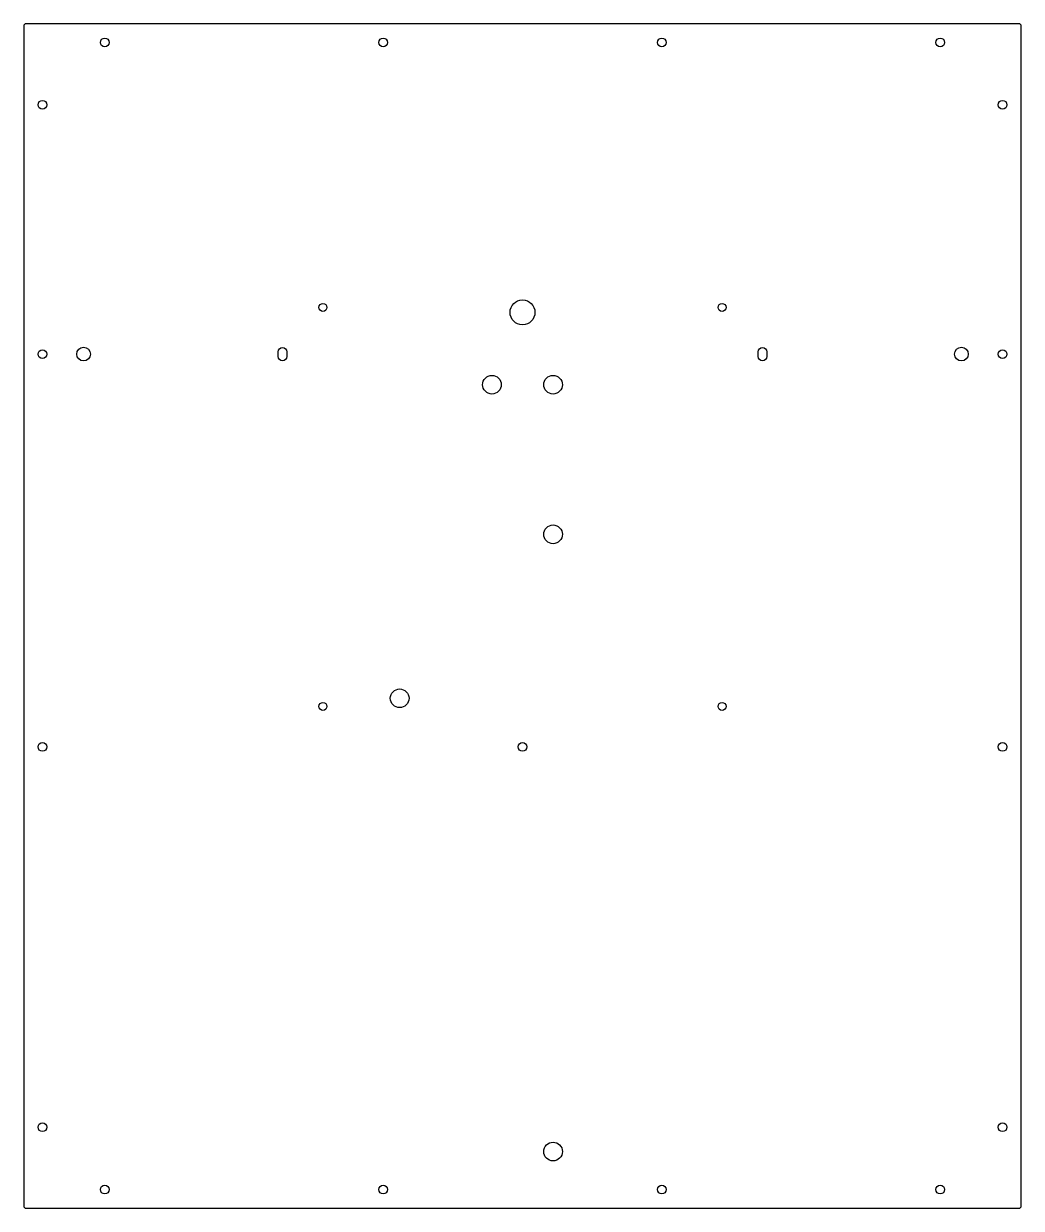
# Model space of a CAD drawing. Header units: millimetres. Extents: x -400 to 400, y -475 to 475.
import ezdxf

# ---------------------------------------------------------------- set-up
doc = ezdxf.new("R2010")
doc.units = ezdxf.units.MM
doc.layers.get('0').update_dxf_attribs({"linetype": 'CONTINUOUS'})

msp = doc.modelspace()

# ---------------------------------------------------------------- linework, layer by layer
for points in [[(398, -475, 0.414214), (400, -473), (400, 473, 0.414214), (398, 475), (-398, 475, 0.414214), (-400, 473), (-400, -473, 0.414214), (-398, -475)], [(-196, 208.09), (-196, 211.91, -1), (-189, 211.91), (-189, 208.09, -1)], [(196, 211.91), (196, 208.09, -1), (189, 208.09), (189, 211.91, -1)]]:
    msp.add_lwpolyline(points, format="xyb", close=True)
for centre, radius in [((-335, 460), 3.5), ((-111.67, 460), 3.5), ((111.67, 460), 3.5), ((335, 460), 3.5), ((-385, 410), 3.5), ((385, 410), 3.5), ((-160, 247.5), 3.2), ((0, 243.5), 10), ((160, 247.5), 3.2), ((-385, 210), 3.5), ((-352, 210), 5.5), ((352, 210), 5.5), ((385, 210), 3.5), ((-24.5, 185.5), 7.5), ((24.5, 185.5), 7.5), ((24.5, 65.5), 7.5), ((-98.5, -66), 7.5), ((-160, -72.5), 3.2), ((160, -72.5), 3.2), ((-385, -105), 3.5), ((0, -105), 3.5), ((385, -105), 3.5), ((-385, -410), 3.5), ((385, -410), 3.5), ((24.5, -429.5), 7.5), ((-335, -460), 3.5), ((-111.67, -460), 3.5), ((111.67, -460), 3.5), ((335, -460), 3.5)]:
    msp.add_circle(centre, radius)

doc.saveas('drawing.dxf')
